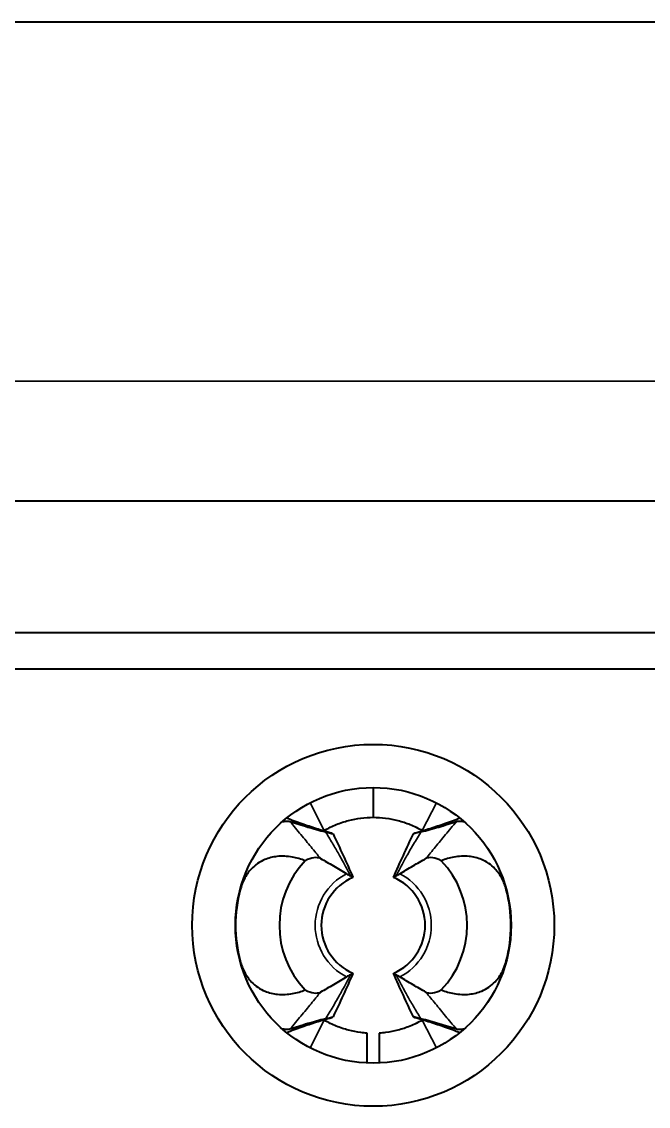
# Model space of a CAD drawing. Header units: millimetres. Extents: x 0 to 1682, y 0 to 1188.
# Drawn here: x 1337.475 to 1340.089, y 452.72 to 457.245 of the extents above; entities that cross this region are included whole.
import ezdxf

# ---------------------------------------------------------------- set-up
doc = ezdxf.new("R2010")
doc.units = ezdxf.units.MM
doc.header["$LTSCALE"] = 2
doc.layers.add('가시적인 것(ISO)', color=3, linetype='Continuous', lineweight=40)
doc.layers.add('가시적인 좁은 것(ISO)', color=3, linetype='Continuous', lineweight=35)

msp = doc.modelspace()

# ---------------------------------------------------------------- linework, layer by layer
at = {"layer": '가시적인 것(ISO)'}
for p, q in [((1329.1054, 457.2451), (1344.9181, 457.2451)), ((1343.1667, 455.2451), (1330.8367, 455.2451)), ((1342.8017, 454.6951), (1331.2017, 454.6951)), ((1330.8367, 454.5451), (1343.1667, 454.5451)), ((1338.9417, 454.0501), (1338.9417, 453.9257)), ((1338.9417, 454.0501), (1338.9417, 453.9257))]:
    msp.add_line(p, q, dxfattribs=at)
for radius in [0.755, 0.575]:
    msp.add_circle((1338.9417, 453.4751), radius, dxfattribs=at)
for radius, start, end in [(0.3916, 136.4808, 223.5197), (0.3916, 316.4807, 43.5197), (0.2168, 113.2155, 246.7835), (0.2168, 293.2154, 66.7839), (0.5744, 164.9931, 195.0072), (0.5744, 344.993, 15.0072)]:
    msp.add_arc((1338.9417, 453.4751), radius, start, end, dxfattribs=at)
for centre, major_axis, ratio, start_param, end_param in [((1338.3186, 453.5443), (-0.463, -0.2959), 0.288482, 3.394769, 3.408062), ((1338.298, 453.6402), (-0.4764, -0.2156), 0.090673, 3.19962, 3.25302), ((1339.5854, 453.6403), (-0.4763, 0.2155), 0.09072, 6.171688, 6.225172), ((1339.5868, 453.5279), (-0.4849, 0.3125), 0.282241, 6.024104, 6.037106), ((1338.2968, 453.4222), (-0.4848, 0.3124), 0.282264, 2.882484, 2.895486), ((1338.2981, 453.3098), (-0.4763, 0.2155), 0.090718, 3.030103, 3.083581), ((1339.5855, 453.3099), (-0.4764, -0.2156), 0.090678, 0.058025, 0.111435), ((1339.5619, 453.4035), (-0.46, -0.2936), 0.289372, 0.254197, 0.267539)]:
    msp.add_ellipse(centre, major_axis=major_axis, ratio=ratio, start_param=start_param, end_param=end_param, dxfattribs=at)
for points, knots in [([(1338.5632, 453.9079), (1338.5667, 453.9086), (1338.57, 453.9092), (1338.5816, 453.9105), (1338.5888, 453.9101), (1338.5945, 453.9082)], [-0.008311391, -0.008311391, -0.008311391, -0.008311391, -0.006071666, -0.006071666, -0.000001, -0.000001, -0.000001, -0.000001]), ([(1338.7693, 453.8593), (1338.7456, 453.8654), (1338.724, 453.872), (1338.6842, 453.8847), (1338.6638, 453.8916), (1338.6225, 453.9061), (1338.6009, 453.914), (1338.5798, 453.9218)], [0.000001, 0.000001, 0.000001, 0.000001, 0.0588699, 0.0588699, 0.1213777, 0.1213777, 0.1902477, 0.1902477, 0.1902477, 0.1902477]), ([(1338.5945, 453.9082), (1338.618, 453.9006), (1338.6431, 453.8928), (1338.6804, 453.8818), (1338.6928, 453.8783), (1338.7171, 453.8716), (1338.7299, 453.8682), (1338.7428, 453.865)], [0.000001, 0.000001, 0.000001, 0.000001, 0.02510025, 0.02510025, 0.03680794, 0.03680794, 0.04760817, 0.04760817, 0.04760817, 0.04760817]), ([(1338.7377, 453.871), (1338.754, 453.8804), (1338.7708, 453.8886), (1338.7876, 453.8955), (1338.8045, 453.9023), (1338.8215, 453.908), (1338.8386, 453.9124), (1338.8557, 453.9169), (1338.8729, 453.9202), (1338.8901, 453.9224), (1338.9073, 453.9246), (1338.9246, 453.9257), (1338.9417, 453.9257)], [0, 0, 0, 0, 0.25, 0.25, 0.25, 0.5, 0.5, 0.5, 0.75, 0.75, 0.75, 1, 1, 1, 1]), ([(1338.9417, 453.9257), (1338.9589, 453.9257), (1338.9762, 453.9246), (1338.9934, 453.9224), (1339.0106, 453.9202), (1339.0278, 453.9169), (1339.0449, 453.9124), (1339.062, 453.908), (1339.079, 453.9023), (1339.0959, 453.8955), (1339.1127, 453.8886), (1339.1295, 453.8804), (1339.1458, 453.871)], [0, 0, 0, 0, 0.25, 0.25, 0.25, 0.5, 0.5, 0.5, 0.75, 0.75, 0.75, 1, 1, 1, 1]), ([(1339.3037, 453.9218), (1339.2826, 453.914), (1339.2609, 453.906), (1339.2197, 453.8916), (1339.1992, 453.8847), (1339.1594, 453.872), (1339.1378, 453.8654), (1339.1142, 453.8593)], [0.0651274, 0.0651274, 0.0651274, 0.0651274, 0.135923, 0.135923, 0.2001231, 0.2001231, 0.2605456, 0.2605456, 0.2605456, 0.2605456]), ([(1339.1407, 453.865), (1339.1536, 453.8682), (1339.1663, 453.8716), (1339.1906, 453.8782), (1339.2029, 453.8817), (1339.2403, 453.8927), (1339.2654, 453.9006), (1339.289, 453.9082)], [0.000001, 0.000001, 0.000001, 0.000001, 0.01087287, 0.01087287, 0.02267328, 0.02267328, 0.04807128, 0.04807128, 0.04807128, 0.04807128]), ([(1339.289, 453.9082), (1339.2948, 453.9101), (1339.302, 453.9105), (1339.3136, 453.9092), (1339.3169, 453.9086), (1339.3203, 453.9079)], [-0.048121605, -0.048121605, -0.048121605, -0.048121605, -0.04200366, -0.04200366, -0.039794059, -0.039794059, -0.039794059, -0.039794059]), ([(1338.7455, 453.8643), (1338.7659, 453.8586), (1338.7753, 453.8553), (1338.7736, 453.8572), (1338.7732, 453.8575), (1338.7725, 453.8579)], [0.000001, 0.000001, 0.000001, 0.000001, 0.01769583, 0.01769583, 0.02027831, 0.02027831, 0.02027831, 0.02027831]), ([(1339.138, 453.8643), (1339.1176, 453.8586), (1339.1082, 453.8553), (1339.1099, 453.8571), (1339.1103, 453.8575), (1339.111, 453.8579)], [-0.02032758, -0.02032758, -0.02032758, -0.02032758, -0.00261133, -0.00261133, -0.000001, -0.000001, -0.000001, -0.000001]), ([(1338.6578, 453.7447), (1338.6407, 453.7513), (1338.6228, 453.7565), (1338.5835, 453.7635), (1338.5618, 453.7647), (1338.5228, 453.7603), (1338.5057, 453.7562), (1338.4788, 453.7448), (1338.4688, 453.7393), (1338.45, 453.7263), (1338.4413, 453.7188), (1338.4213, 453.6976), (1338.4113, 453.6829), (1338.3963, 453.6532), (1338.3909, 453.6387), (1338.3869, 453.6238)], [0.000001, 0.000001, 0.000001, 0.000001, 0.00626223, 0.00626223, 0.01343841, 0.01343841, 0.01913464, 0.01913464, 0.02272973, 0.02272973, 0.02626393, 0.02626393, 0.03167014, 0.03167014, 0.03630667, 0.03630667, 0.03630667, 0.03630667]), ([(1339.4966, 453.6238), (1339.4923, 453.6395), (1339.4866, 453.6548), (1339.4711, 453.6847), (1339.4611, 453.6989), (1339.4413, 453.7196), (1339.4326, 453.7269), (1339.4138, 453.7398), (1339.4037, 453.7453), (1339.3764, 453.7566), (1339.3589, 453.7607), (1339.32, 453.7646), (1339.2986, 453.7633), (1339.2601, 453.7563), (1339.2426, 453.7512), (1339.2257, 453.7447)], [0.000001, 0.000001, 0.000001, 0.000001, 0.00488809, 0.00488809, 0.01015041, 0.01015041, 0.01364946, 0.01364946, 0.01725329, 0.01725329, 0.02305912, 0.02305912, 0.03007931, 0.03007931, 0.03622793, 0.03622793, 0.03622793, 0.03622793]), ([(1338.7217, 453.7538), (1338.7151, 453.7574), (1338.7056, 453.7585), (1338.6833, 453.7552), (1338.6711, 453.7513), (1338.6578, 453.7447)], [0.000001, 0.000001, 0.000001, 0.000001, 0.00832328, 0.00832328, 0.01574209, 0.01574209, 0.01574209, 0.01574209]), ([(1338.7217, 453.7538), (1338.7396, 453.744), (1338.7577, 453.7337), (1338.7953, 453.7118), (1338.8129, 453.7017), (1338.8307, 453.6904)], [0.000001, 0.000001, 0.000001, 0.000001, 0.02267265, 0.02267265, 0.04797339, 0.04797339, 0.04797339, 0.04797339]), ([(1339.0528, 453.6903), (1339.0705, 453.7017), (1339.0883, 453.7119), (1339.1257, 453.7336), (1339.1438, 453.7439), (1339.1618, 453.7538)], [0.000001, 0.000001, 0.000001, 0.000001, 0.02202225, 0.02202225, 0.04195247, 0.04195247, 0.04195247, 0.04195247]), ([(1339.2257, 453.7447), (1339.2125, 453.7513), (1339.2003, 453.7552), (1339.1779, 453.7585), (1339.1684, 453.7574), (1339.1618, 453.7538)], [0.000001, 0.000001, 0.000001, 0.000001, 0.00737627, 0.00737627, 0.01570949, 0.01570949, 0.01570949, 0.01570949]), ([(1338.8307, 453.6904), (1338.8336, 453.6885), (1338.8364, 453.6868), (1338.8417, 453.6839), (1338.8443, 453.6827), (1338.8467, 453.6817)], [-0.007255096, -0.007255096, -0.007255096, -0.007255096, -0.003632959, -0.003632959, -0.000001, -0.000001, -0.000001, -0.000001]), ([(1338.8566, 453.6745), (1338.8575, 453.6751), (1338.8571, 453.676), (1338.8554, 453.6772), (1338.8538, 453.6784), (1338.8509, 453.6799), (1338.8467, 453.6817)], [0, 0, 0, 0, 0.5, 0.5, 0.5, 1, 1, 1, 1]), ([(1339.0368, 453.6817), (1339.0326, 453.6799), (1339.0297, 453.6784), (1339.0281, 453.6772), (1339.0264, 453.676), (1339.026, 453.6751), (1339.0268, 453.6745)], [0, 0, 0, 0, 0.5, 0.5, 0.5, 1, 1, 1, 1]), ([(1339.0368, 453.6817), (1339.0392, 453.6827), (1339.0418, 453.6839), (1339.0471, 453.6868), (1339.0499, 453.6885), (1339.0528, 453.6903)], [-0.007254423, -0.007254423, -0.007254423, -0.007254423, -0.003622775, -0.003622775, -0.000001, -0.000001, -0.000001, -0.000001]), ([(1338.3869, 453.3263), (1338.3912, 453.3105), (1338.397, 453.2951), (1338.4126, 453.2651), (1338.4225, 453.251), (1338.4423, 453.2304), (1338.451, 453.2231), (1338.4698, 453.2102), (1338.4799, 453.2048), (1338.5073, 453.1934), (1338.5249, 453.1893), (1338.5638, 453.1855), (1338.5851, 453.1868), (1338.6235, 453.1938), (1338.641, 453.1989), (1338.6578, 453.2054)], [0.000001, 0.000001, 0.000001, 0.000001, 0.00492376, 0.00492376, 0.01016888, 0.01016888, 0.01366516, 0.01366516, 0.01727295, 0.01727295, 0.02310028, 0.02310028, 0.0300965, 0.0300965, 0.03622826, 0.03622826, 0.03622826, 0.03622826]), ([(1339.2257, 453.2054), (1339.2428, 453.1988), (1339.2607, 453.1936), (1339.3, 453.1866), (1339.3217, 453.1854), (1339.3607, 453.1898), (1339.3778, 453.194), (1339.4047, 453.2053), (1339.4147, 453.2108), (1339.4335, 453.2239), (1339.4421, 453.2313), (1339.4622, 453.2525), (1339.4722, 453.2672), (1339.4872, 453.2969), (1339.4926, 453.3114), (1339.4966, 453.3263)], [0.000001, 0.000001, 0.000001, 0.000001, 0.00626235, 0.00626235, 0.0134386, 0.0134386, 0.01913477, 0.01913477, 0.02272976, 0.02272976, 0.0262638, 0.0262638, 0.03166957, 0.03166957, 0.03630665, 0.03630665, 0.03630665, 0.03630665]), ([(1338.8467, 453.2684), (1338.8443, 453.2674), (1338.8417, 453.2662), (1338.8364, 453.2633), (1338.8336, 453.2616), (1338.8307, 453.2598)], [-0.007253637, -0.007253637, -0.007253637, -0.007253637, -0.003622384, -0.003622384, -0.000001, -0.000001, -0.000001, -0.000001]), ([(1338.8467, 453.2684), (1338.8508, 453.2702), (1338.8537, 453.2717), (1338.8554, 453.2729), (1338.8571, 453.2741), (1338.8575, 453.2751), (1338.8566, 453.2756)], [0, 0, 0, 0, 0.5, 0.5, 0.5, 1, 1, 1, 1]), ([(1339.0268, 453.2756), (1339.026, 453.2751), (1339.0264, 453.2741), (1339.0281, 453.2729), (1339.0297, 453.2717), (1339.0326, 453.2702), (1339.0368, 453.2684)], [0, 0, 0, 0, 0.5, 0.5, 0.5, 1, 1, 1, 1]), ([(1339.0528, 453.2598), (1339.0499, 453.2616), (1339.0471, 453.2633), (1339.0418, 453.2662), (1339.0392, 453.2674), (1339.0368, 453.2684)], [-0.007255314, -0.007255314, -0.007255314, -0.007255314, -0.003633065, -0.003633065, -0.000001, -0.000001, -0.000001, -0.000001]), ([(1338.8307, 453.2598), (1338.813, 453.2484), (1338.7952, 453.2382), (1338.7578, 453.2165), (1338.7397, 453.2062), (1338.7217, 453.1963)], [0.000001, 0.000001, 0.000001, 0.000001, 0.02202179, 0.02202179, 0.04195434, 0.04195434, 0.04195434, 0.04195434]), ([(1339.1618, 453.1963), (1339.1439, 453.2061), (1339.1258, 453.2164), (1339.0882, 453.2383), (1339.0705, 453.2484), (1339.0528, 453.2598)], [0.000001, 0.000001, 0.000001, 0.000001, 0.02266577, 0.02266577, 0.04797204, 0.04797204, 0.04797204, 0.04797204]), ([(1338.6578, 453.2054), (1338.671, 453.1988), (1338.6832, 453.1949), (1338.7055, 453.1916), (1338.7151, 453.1927), (1338.7217, 453.1963)], [0.000001, 0.000001, 0.000001, 0.000001, 0.00737626, 0.00737626, 0.01570945, 0.01570945, 0.01570945, 0.01570945]), ([(1339.1618, 453.1963), (1339.1684, 453.1927), (1339.1779, 453.1916), (1339.2002, 453.1949), (1339.2124, 453.1988), (1339.2257, 453.2054)], [0.000001, 0.000001, 0.000001, 0.000001, 0.00832329, 0.00832329, 0.01574211, 0.01574211, 0.01574211, 0.01574211]), ([(1338.5798, 453.0283), (1338.6009, 453.0362), (1338.6226, 453.0441), (1338.6639, 453.0585), (1338.6843, 453.0654), (1338.7241, 453.0782), (1338.7457, 453.0847), (1338.7693, 453.0908)], [0.065118, 0.065118, 0.065118, 0.065118, 0.1360095, 0.1360095, 0.2001654, 0.2001654, 0.2604816, 0.2604816, 0.2604816, 0.2604816]), ([(1338.7455, 453.0858), (1338.7659, 453.0915), (1338.7753, 453.0948), (1338.7736, 453.093), (1338.7732, 453.0926), (1338.7725, 453.0922)], [-0.02032757, -0.02032757, -0.02032757, -0.02032757, -0.00261135, -0.00261135, -0.000001, -0.000001, -0.000001, -0.000001]), ([(1339.138, 453.0858), (1339.1176, 453.0915), (1339.1081, 453.0948), (1339.1099, 453.093), (1339.1103, 453.0926), (1339.111, 453.0922)], [0.000001, 0.000001, 0.000001, 0.000001, 0.01769584, 0.01769584, 0.02027831, 0.02027831, 0.02027831, 0.02027831]), ([(1339.1142, 453.0909), (1339.1379, 453.0847), (1339.1595, 453.0782), (1339.1993, 453.0654), (1339.2197, 453.0585), (1339.2609, 453.044), (1339.2826, 453.0361), (1339.3037, 453.0283)], [0.000001, 0.000001, 0.000001, 0.000001, 0.0588726, 0.0588726, 0.1213808, 0.1213808, 0.1902463, 0.1902463, 0.1902463, 0.1902463]), ([(1338.5945, 453.0419), (1338.5887, 453.04), (1338.5815, 453.0396), (1338.5699, 453.0409), (1338.5666, 453.0415), (1338.5632, 453.0422)], [-0.04812161, -0.04812161, -0.04812161, -0.04812161, -0.042003663, -0.042003663, -0.039794059, -0.039794059, -0.039794059, -0.039794059]), ([(1338.7428, 453.0851), (1338.7299, 453.0819), (1338.7172, 453.0785), (1338.6929, 453.0719), (1338.6806, 453.0684), (1338.6432, 453.0574), (1338.6181, 453.0495), (1338.5945, 453.0419)], [0.000001, 0.000001, 0.000001, 0.000001, 0.01087239, 0.01087239, 0.02267253, 0.02267253, 0.04807062, 0.04807062, 0.04807062, 0.04807062]), ([(1338.9168, 453.0252), (1338.9079, 453.0257), (1338.899, 453.0266), (1338.8901, 453.0277), (1338.8728, 453.0299), (1338.8557, 453.0332), (1338.8386, 453.0377), (1338.8215, 453.0421), (1338.8045, 453.0478), (1338.7876, 453.0546), (1338.7707, 453.0615), (1338.754, 453.0697), (1338.7377, 453.0791)], [0.0000003, 0.0000003, 0.0000003, 0.0000003, 0.146665, 0.146665, 0.146665, 0.43111, 0.43111, 0.43111, 0.715555, 0.715555, 0.715555, 1, 1, 1, 1]), ([(1339.1458, 453.0791), (1339.1295, 453.0697), (1339.1127, 453.0615), (1339.0958, 453.0546), (1339.079, 453.0478), (1339.0619, 453.0421), (1339.0449, 453.0377), (1339.0278, 453.0332), (1339.0107, 453.0299), (1338.9934, 453.0277), (1338.9845, 453.0266), (1338.9756, 453.0257), (1338.9667, 453.0252)], [0, 0, 0, 0, 0.2844503, 0.2844503, 0.2844503, 0.5689005, 0.5689005, 0.5689005, 0.8533508, 0.8533508, 0.8533508, 0.9999997, 0.9999997, 0.9999997, 0.9999997]), ([(1339.289, 453.0419), (1339.2655, 453.0495), (1339.2404, 453.0573), (1339.2031, 453.0683), (1339.1907, 453.0718), (1339.1664, 453.0785), (1339.1536, 453.0819), (1339.1407, 453.0851)], [0.000001, 0.000001, 0.000001, 0.000001, 0.02510087, 0.02510087, 0.0368086, 0.0368086, 0.04760889, 0.04760889, 0.04760889, 0.04760889]), ([(1339.3203, 453.0422), (1339.3168, 453.0415), (1339.3135, 453.0409), (1339.3019, 453.0396), (1339.2947, 453.0401), (1339.289, 453.0419)], [-0.008311413, -0.008311413, -0.008311413, -0.008311413, -0.00607167, -0.00607167, -0.000001, -0.000001, -0.000001, -0.000001]), ([(1338.9167, 452.9006), (1338.9167, 452.9204), (1338.9168, 452.9622), (1338.9167, 453.0035), (1338.9167, 453.0252)], [0.3705936, 0.3705936, 0.3705936, 0.3705936, 0.6666667, 0.9999916, 0.9999916, 0.9999916, 0.9999916]), ([(1338.9667, 453.0252), (1338.9668, 453.0035), (1338.9667, 452.9622), (1338.9667, 452.9204), (1338.9667, 452.9006)], [0.0000084, 0.0000084, 0.0000084, 0.0000084, 0.3333333, 0.6294063, 0.6294063, 0.6294063, 0.6294063])]:
    msp.add_open_spline(points, degree=3, knots=knots, dxfattribs=at)
for points in [[(1338.7343, 453.869), (1338.7354, 453.8697), (1338.7365, 453.8704), (1338.7377, 453.871)], [(1338.774, 453.8567), (1338.8025, 453.7971), (1338.8301, 453.7367), (1338.857, 453.6756)], [(1339.0265, 453.6756), (1339.0534, 453.7367), (1339.081, 453.7972), (1339.1095, 453.8567)], [(1339.1458, 453.871), (1339.147, 453.8704), (1339.1481, 453.8697), (1339.1492, 453.869)], [(1338.8566, 453.6745), (1338.8565, 453.6744), (1338.8564, 453.6743), (1338.8563, 453.6743)], [(1339.0268, 453.6745), (1339.027, 453.6744), (1339.0271, 453.6743), (1339.0272, 453.6743)], [(1338.857, 453.2745), (1338.8301, 453.2134), (1338.8025, 453.153), (1338.774, 453.0934)], [(1338.8566, 453.2756), (1338.8565, 453.2757), (1338.8564, 453.2758), (1338.8563, 453.2758)], [(1339.1095, 453.0934), (1339.081, 453.153), (1339.0534, 453.2134), (1339.0265, 453.2745)], [(1339.0268, 453.2756), (1339.027, 453.2757), (1339.0271, 453.2758), (1339.0272, 453.2758)], [(1338.7377, 453.0791), (1338.7365, 453.0798), (1338.7354, 453.0804), (1338.7343, 453.0811)], [(1339.1492, 453.0811), (1339.1481, 453.0804), (1339.147, 453.0798), (1339.1458, 453.0791)]]:
    msp.add_open_spline(points, degree=3, dxfattribs=at)
at = {"layer": '가시적인 좁은 것(ISO)'}
for p, q in [((1343.1667, 455.7451), (1330.8367, 455.7451)), ((1338.6784, 453.9862), (1338.7377, 453.871)), ((1339.2051, 453.9862), (1339.1458, 453.871)), ((1338.6784, 452.9639), (1338.7377, 453.0791)), ((1339.2051, 452.9639), (1339.1458, 453.0791))]:
    msp.add_line(p, q, dxfattribs=at)
for radius, start, end in [(0.4186, 113.8497, 114.1331), (0.4186, 65.8666, 66.15), (0.2423, 117.287, 242.711), (0.2423, 297.2867, 62.711), (0.4186, 245.8667, 246.1501), (0.4186, 293.8497, 294.1331)]:
    msp.add_arc((1338.9417, 453.4751), radius, start, end, dxfattribs=at)
for points in [[(1338.7217, 453.7538), (1338.7091, 453.7695), (1338.6828, 453.8018), (1338.6405, 453.8531), (1338.6102, 453.8895), (1338.5945, 453.9082)], [(1338.3869, 453.6238), (1338.3868, 453.624), (1338.3866, 453.6242), (1338.3865, 453.6244)], [(1339.4966, 453.6238), (1339.4967, 453.624), (1339.4969, 453.6242), (1339.497, 453.6244)], [(1338.3869, 453.3263), (1338.3868, 453.3261), (1338.3866, 453.3259), (1338.3865, 453.3257)], [(1339.4966, 453.3263), (1339.4967, 453.3261), (1339.4969, 453.3259), (1339.497, 453.3257)], [(1339.1618, 453.1963), (1339.1744, 453.1806), (1339.2007, 453.1483), (1339.243, 453.097), (1339.2733, 453.0606), (1339.289, 453.0419)]]:
    msp.add_open_spline(points, degree=3, dxfattribs=at)
for points, knots in [([(1339.1618, 453.7538), (1339.1743, 453.7693), (1339.1874, 453.7854), (1339.2009, 453.802), (1339.2145, 453.8186), (1339.2287, 453.8358), (1339.2433, 453.8535), (1339.258, 453.8712), (1339.2733, 453.8894), (1339.289, 453.9082)], [0, 0, 0, 0, 0.333333, 0.333333, 0.333333, 0.666667, 0.666667, 0.666667, 1, 1, 1, 1]), ([(1338.8467, 453.6817), (1338.8358, 453.7029), (1338.8246, 453.7239), (1338.8132, 453.7445), (1338.8103, 453.7497), (1338.8074, 453.7549), (1338.8045, 453.7601), (1338.796, 453.7754), (1338.7873, 453.7905), (1338.7785, 453.8055), (1338.7688, 453.8221), (1338.759, 453.8385), (1338.7491, 453.8548), (1338.747, 453.8582), (1338.7449, 453.8616), (1338.7428, 453.865)], [0, 0, 0, 0, 0.333333, 0.333333, 0.333333, 0.417641, 0.417641, 0.417641, 0.666667, 0.666667, 0.666667, 0.942116, 0.942116, 0.942116, 1, 1, 1, 1]), ([(1339.0368, 453.6817), (1339.0479, 453.7033), (1339.0592, 453.7244), (1339.0706, 453.7452), (1339.0752, 453.7534), (1339.0798, 453.7616), (1339.0844, 453.7697), (1339.0913, 453.782), (1339.0983, 453.7941), (1339.1053, 453.8061), (1339.1162, 453.8247), (1339.1272, 453.843), (1339.1383, 453.8611), (1339.1391, 453.8624), (1339.1399, 453.8637), (1339.1407, 453.865)], [0, 0, 0, 0, 0.3333333, 0.3333333, 0.3333333, 0.4660323, 0.4660323, 0.4660323, 0.6666667, 0.6666667, 0.6666667, 0.9774522, 0.9774522, 0.9774522, 1, 1, 1, 1]), ([(1338.8467, 453.2684), (1338.8356, 453.2468), (1338.8243, 453.2257), (1338.8128, 453.2049), (1338.8083, 453.1967), (1338.8037, 453.1885), (1338.7991, 453.1804), (1338.7922, 453.1681), (1338.7852, 453.156), (1338.7782, 453.144), (1338.7673, 453.1254), (1338.7563, 453.1071), (1338.7452, 453.0891), (1338.7444, 453.0878), (1338.7436, 453.0864), (1338.7428, 453.0851)], [0, 0, 0, 0, 0.3333333, 0.3333333, 0.3333333, 0.4661242, 0.4661242, 0.4661242, 0.6666667, 0.6666667, 0.6666667, 0.9773987, 0.9773987, 0.9773987, 1, 1, 1, 1]), ([(1339.0368, 453.2684), (1339.0477, 453.2472), (1339.0589, 453.2262), (1339.0703, 453.2056), (1339.073, 453.2006), (1339.0758, 453.1956), (1339.0786, 453.1906), (1339.0872, 453.1752), (1339.096, 453.1599), (1339.1049, 453.1447), (1339.1143, 453.1286), (1339.1239, 453.1125), (1339.1336, 453.0966), (1339.136, 453.0928), (1339.1383, 453.089), (1339.1407, 453.0851)], [0, 0, 0, 0, 0.333333, 0.333333, 0.333333, 0.414625, 0.414625, 0.414625, 0.666667, 0.666667, 0.666667, 0.935208, 0.935208, 0.935208, 1, 1, 1, 1]), ([(1338.7217, 453.1963), (1338.7092, 453.1808), (1338.6961, 453.1647), (1338.6825, 453.1481), (1338.669, 453.1315), (1338.6548, 453.1143), (1338.6401, 453.0966), (1338.6255, 453.0789), (1338.6102, 453.0607), (1338.5945, 453.0419)], [0, 0, 0, 0, 0.333333, 0.333333, 0.333333, 0.666667, 0.666667, 0.666667, 1, 1, 1, 1])]:
    msp.add_open_spline(points, degree=3, knots=knots, dxfattribs=at)

doc.saveas('drawing.dxf')
